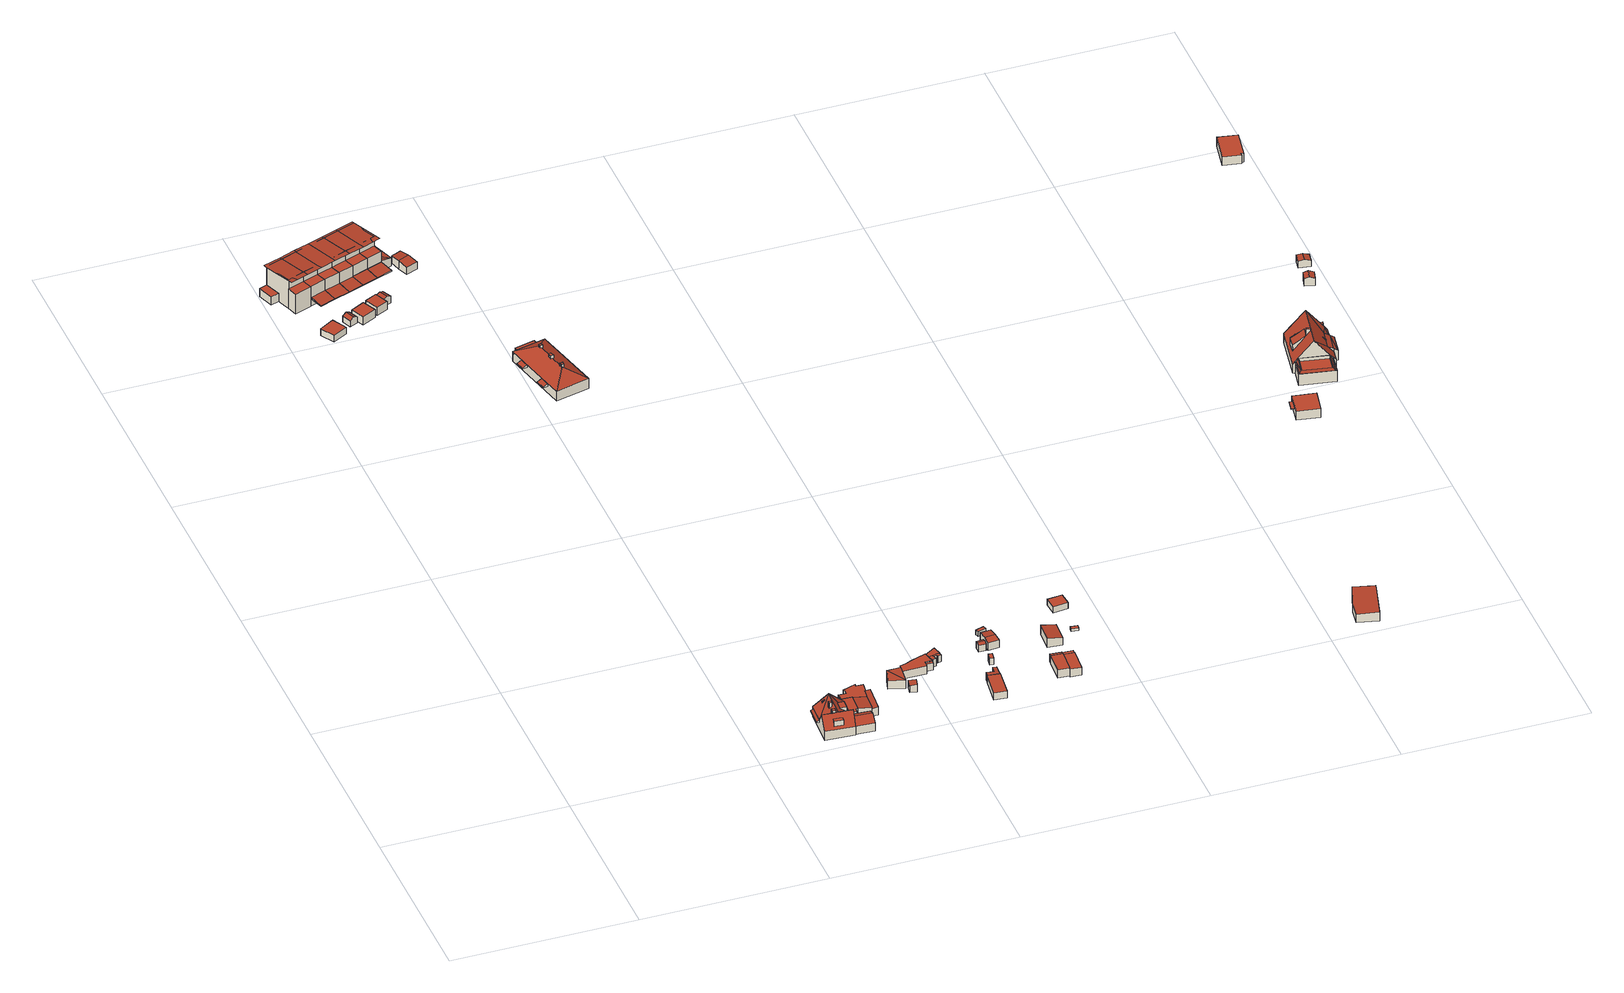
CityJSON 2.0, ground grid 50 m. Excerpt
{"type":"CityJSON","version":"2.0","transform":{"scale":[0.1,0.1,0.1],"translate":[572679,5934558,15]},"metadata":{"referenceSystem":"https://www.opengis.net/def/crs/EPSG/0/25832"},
"CityObjects":{
"building1":{"type":"Building","attributes":{"Grundfläche 2D":"10.167341","Grundhöhe NN":"15.517"},"geometry":[{"type":"Solid","lod":"3","boundaries":[[[[0,1,2,3]],[[4,5,3,2]],[[5,6,0,3]],[[6,7,1,0]],[[7,4,2,1]],[[7,6,5,4]]]],"semantics":{"surfaces":[{"type":"RoofSurface"},{"type":"WallSurface"},{"type":"GroundSurface"}],"values":[[0,1,1,1,1,2]]}}]},
"building2":{"type":"Building","attributes":{"Grundfläche 2D":"53.762859","Grundhöhe NN":"15.489"},"geometry":[{"type":"Solid","lod":"3","boundaries":[[[[8,9,10,11]],[[12,13,14,15,16,17,18,19]],[[11,10,20,21]],[[8,11,21,22]],[[22,23,9,8]],[[24,12,25,5]],[[24,5,20,10,26]],[[19,26,10,9,23]],[[12,19,23,25]],[[5,25,23,22,21,20]],[[24,26,19,18,17,16,15,14,13,12]]]],"semantics":{"surfaces":[{"type":"RoofSurface"},{"type":"WallSurface"},{"type":"GroundSurface"}],"values":[[0,0,1,1,1,1,1,1,1,2,0]]}}]},
"building3":{"type":"Building","attributes":{"Grundfläche 2D":"20.363961","Grundhöhe NN":"15.309"},"geometry":[{"type":"Solid","lod":"3","boundaries":[[[[27,28,29,30]],[[31,32,30,29]],[[32,33,27,30]],[[33,34,28,27]],[[34,31,29,28]],[[34,33,32,31]]]],"semantics":{"surfaces":[{"type":"RoofSurface"},{"type":"WallSurface"},{"type":"GroundSurface"}],"values":[[0,1,1,1,1,2]]}}]},
"building4":{"type":"Building","attributes":{"Grundfläche 2D":"110.820764","Grundhöhe NN":"16.333"},"children":["building4-1","building4-2","building4-3","building4-4","building4-5","building4-6"],"geometry":[{"type":"Solid","lod":"3","boundaries":[[[[35,36,37,38,39]],[[40,37,41]],[[42,43,37,40,44]],[[35,39,38,37,43,45]],[[46,43,42,44,40,47,48]],[[45,43,49]],[[48,47,50,51,52,49,43,46]],[[53,54,55,56,57]],[[54,58,59,55]],[[41,37,36,60,61]],[[47,40,41,61,62,50]],[[51,50,62,63]],[[55,59,64,60,36,35,45,49,52,51,63,65,57,56]],[[53,57,65,66]],[[58,54,53,66,67]],[[59,58,67,64]],[[67,66,65,63,62,61,60,64]]]],"semantics":{"surfaces":[{"type":"RoofSurface"},{"type":"WallSurface"},{"type":"GroundSurface"}],"values":[[0,0,0,0,0,0,0,0,0,1,1,1,1,1,1,1,2]]}}]},
"building4-1":{"type":"BuildingInstallation","parents":["building4"],"geometry":[{"type":"MultiSurface","lod":"3","boundaries":[[[68,69,70,71]],[[39,72,69,68,73]],[[70,69,72,38]],[[68,71,73]]],"semantics":{"surfaces":[{"type":"RoofSurface"},{"type":"WallSurface"}],"values":[0,1,1,1]}}]},
"building4-2":{"type":"BuildingInstallation","parents":["building4"],"geometry":[{"type":"MultiSurface","lod":"3","boundaries":[[[74,75,76,77,78,79,80]],[[81,79,78,77,82,48]],[[81,83,80,79]],[[42,84,75,74,80,83,46]],[[84,44,82,77,76,75]]],"semantics":{"surfaces":[{"type":"RoofSurface"},{"type":"WallSurface"}],"values":[0,1,1,1,1]}}]},
"building4-3":{"type":"BuildingInstallation","parents":["building4"],"geometry":[{"type":"MultiSurface","lod":"3","boundaries":[[[85,86,87,88,89]],[[90,91,88,87]],[[89,88,91]],[[86,90,87]]],"semantics":{"surfaces":[{"type":"RoofSurface"},{"type":"WallSurface"}],"values":[0,1,1,1]}}]},
"building4-4":{"type":"BuildingInstallation","parents":["building4"],"geometry":[{"type":"MultiSurface","lod":"3","boundaries":[[[92,93,94,95]],[[92,95,96,97]],[[95,94,98,96]],[[93,92,97,99]],[[94,93,99,98]]],"semantics":{"surfaces":[{"type":"RoofSurface"},{"type":"WallSurface"}],"values":[0,1,1,1,1]}}]},
"building4-5":{"type":"BuildingInstallation","parents":["building4"],"geometry":[{"type":"MultiSurface","lod":"3","boundaries":[[[100,101,102,103]],[[103,102,104,105]],[[100,103,105,106]],[[101,100,106,107]],[[102,101,107,104]]],"semantics":{"surfaces":[{"type":"RoofSurface"},{"type":"WallSurface"}],"values":[0,1,1,1,1]}}]},
"building4-6":{"type":"BuildingInstallation","parents":["building4"],"geometry":[{"type":"MultiSurface","lod":"3","boundaries":[[[108,109,110,111]],[[108,112,113,109]],[[110,109,113,114]],[[111,110,114,115]],[[108,111,115,112]],[[113,112,115,114]]],"semantics":{"surfaces":[{"type":"RoofSurface"},{"type":"WallSurface"},{"type":"OuterCeilingSurface"}],"values":[0,1,1,1,1,2]}}]},
"building5":{"type":"Building","attributes":{"Grundfläche 2D":"50.070047","Grundhöhe NN":"15.475"},"geometry":[{"type":"MultiSurface","lod":"3","boundaries":[[[8,116,117,118,9]],[[13,12,119,120]],[[119,12,19,18,121,122]],[[8,9,23,22]],[[123,117,116,8,22,124]],[[123,125,118,117]],[[12,119,126,25]],[[12,25,23,9,19]],[[122,19,9,118,125]],[[119,122,125,126]],[[126,125,123,124,22,23,25]],[[19,122,121,18]]],"semantics":{"surfaces":[{"type":"RoofSurface"},{"type":"WallSurface"},{"type":"GroundSurface"}],"values":[0,0,0,1,1,1,1,1,1,1,2,0]}}]},
"building6":{"type":"Building","attributes":{"Grundfläche 2D":"5.974281","Grundhöhe NN":"16.333"},"geometry":[{"type":"Solid","lod":"3","boundaries":[[[[127,128,129,130,131,132]],[[133,134,132,131]],[[134,135,127,132]],[[135,136,128,127]],[[136,137,129,128]],[[137,138,130,129]],[[138,133,131,130]],[[138,137,136,135,134,133]]]],"semantics":{"surfaces":[{"type":"RoofSurface"},{"type":"WallSurface"},{"type":"GroundSurface"}],"values":[[0,1,1,1,1,1,1,2]]}}]},
"building7":{"type":"Building","attributes":{"Grundfläche 2D":"6.453164","Grundhöhe NN":"15.301"},"geometry":[{"type":"Solid","lod":"3","boundaries":[[[[139,140,141,142]],[[143,139,142,144]],[[144,142,141,145,146]],[[143,144,146,147]],[[140,139,143,147,148]],[[141,140,148,145]],[[146,145,148,147]]]],"semantics":{"surfaces":[{"type":"RoofSurface"},{"type":"WallSurface"},{"type":"GroundSurface"}],"values":[[0,0,1,1,1,1,2]]}}]},
"building8":{"type":"Building","attributes":{"Grundfläche 2D":"50.274723","Grundhöhe NN":"15.471"},"children":["building8-1"],"geometry":[{"type":"Solid","lod":"3","boundaries":[[[[117,149,150,118]],[[151,152,153,120,119,122,121,154]],[[117,118,125,123,155,156]],[[117,156,155,123,157,149]],[[157,158,150,149]],[[119,152,159,126]],[[119,126,125,118,122]],[[122,118,150,151]],[[151,150,158,159,152]],[[159,158,157,123,125,126]],[[119,120,153,152]],[[122,151,154,121]]]],"semantics":{"surfaces":[{"type":"RoofSurface"},{"type":"WallSurface"},{"type":"GroundSurface"}],"values":[[0,0,1,1,1,1,1,1,1,2,0,0]]}}]},
"building8-1":{"type":"BuildingInstallation","parents":["building8"],"geometry":[{"type":"MultiSurface","lod":"3","boundaries":[[[160,161,162,156]],[[163,155,156,162]],[[155,164,160,156]],[[164,165,161,160]],[[165,163,162,161]],[[165,164,155,163]]],"semantics":{"surfaces":[{"type":"RoofSurface"},{"type":"WallSurface"},{"type":"OuterCeilingSurface"}],"values":[0,1,1,1,1,2]}}]},
"building9":{"type":"Building","attributes":{"Grundfläche 2D":"16.913610","Grundhöhe NN":"15.309"},"geometry":[{"type":"Solid","lod":"3","boundaries":[[[[166,167,168,169]],[[170,171,169,168]],[[171,172,166,169]],[[172,173,167,166]],[[173,170,168,167]],[[173,172,171,170]]]],"semantics":{"surfaces":[{"type":"RoofSurface"},{"type":"WallSurface"},{"type":"GroundSurface"}],"values":[[0,1,1,1,1,2]]}}]},
"building10":{"type":"Building","attributes":{"Grundfläche 2D":"74.289514","Grundhöhe NN":"16.246"},"geometry":[{"type":"Solid","lod":"3","boundaries":[[[[174,175,176,177,178,179,180,181,182,183,184,185]],[[186,187,188,189,190,191,192,193]],[[174,194,195,196]],[[197,175,174,196,198,199,200]],[[177,176,201,202]],[[178,177,202,203]],[[179,178,203,204]],[[180,179,204,205]],[[181,180,205,206]],[[182,181,206,207]],[[183,182,207,208]],[[184,183,208,209]],[[187,186,210,211]],[[188,187,211,212]],[[188,212,213,195,189]],[[189,195,194,190]],[[214,191,190,194,185,184,209]],[[192,191,214,215]],[[193,192,215,216]],[[186,193,216,210]],[[196,195,213,217]],[[185,194,174]],[[198,196,217,218]],[[199,198,218,219]],[[200,199,219,220]],[[197,200,220,201,176,175]],[[204,203,202,201,220,219,218,217,213,212,211,210,216,215,214,209,208,207,206,205]]]],"semantics":{"surfaces":[{"type":"RoofSurface"},{"type":"WallSurface"},{"type":"GroundSurface"}],"values":[[0,0,0,0,1,1,1,1,1,1,1,1,1,1,1,1,1,1,1,1,1,1,1,1,1,1,2]]}}]},
"building11":{"type":"Building","attributes":{"Grundfläche 2D":"13.849244","Grundhöhe NN":"15.336"},"geometry":[{"type":"Solid","lod":"3","boundaries":[[[[221,222,223,224]],[[222,221,225,226]],[[223,222,226,227]],[[224,223,227,228]],[[221,224,228,225]],[[226,225,228,227]]]],"semantics":{"surfaces":[{"type":"RoofSurface"},{"type":"WallSurface"},{"type":"GroundSurface"}],"values":[[0,1,1,1,1,2]]}}]},
"building12":{"type":"Building","attributes":{"Grundfläche 2D":"50.659108","Grundhöhe NN":"15.487"},"children":["building12-1","building12-2"],"geometry":[{"type":"Solid","lod":"3","boundaries":[[[[229,230,153,152,151,154,231,232]],[[149,233,234,150]],[[149,150,158,157,235,236]],[[237,233,149,236,235,157,238,239]],[[233,237,239,238,240,234]],[[152,229,241,159]],[[152,159,158,150,151]],[[150,234,232,151]],[[241,229,232,234,240]],[[238,157,158,159,241,240]],[[153,230,229,152]],[[151,232,231,154]]]],"semantics":{"surfaces":[{"type":"RoofSurface"},{"type":"WallSurface"},{"type":"GroundSurface"}],"values":[[0,0,1,1,1,1,1,1,1,2,0,0]]}}]},
"building12-1":{"type":"BuildingInstallation","parents":["building12"],"geometry":[{"type":"MultiSurface","lod":"3","boundaries":[[[156,162,242,236]],[[243,235,236,242]],[[235,155,156,236]],[[155,163,162,156]],[[163,243,242,162]],[[163,155,235,243]]],"semantics":{"surfaces":[{"type":"RoofSurface"},{"type":"WallSurface"},{"type":"OuterCeilingSurface"}],"values":[0,1,1,1,1,2]}}]},
"building12-2":{"type":"BuildingInstallation","parents":["building12"],"geometry":[{"type":"MultiSurface","lod":"3","boundaries":[[[244,245,246,237]],[[247,239,237,246]],[[239,248,244,237]],[[248,249,245,244]],[[249,247,246,245]],[[249,248,239,247]]],"semantics":{"surfaces":[{"type":"RoofSurface"},{"type":"WallSurface"},{"type":"OuterCeilingSurface"}],"values":[0,1,1,1,1,2]}}]},
"building13":{"type":"Building","attributes":{"Grundfläche 2D":"6.289395","Grundhöhe NN":"15.388"},"geometry":[{"type":"Solid","lod":"3","boundaries":[[[[250,251,252,253]],[[254,251,250,255]],[[253,252,256,257]],[[255,250,253,257,258]],[[254,255,258,259]],[[256,252,251,254,259]],[[257,256,259,258]]]],"semantics":{"surfaces":[{"type":"RoofSurface"},{"type":"WallSurface"},{"type":"GroundSurface"}],"values":[[0,0,1,1,1,1,2]]}}]},
"building14":{"type":"Building","attributes":{"Grundfläche 2D":"49.795334","Grundhöhe NN":"15.467"},"children":["building14-1","building14-2"],"geometry":[{"type":"Solid","lod":"3","boundaries":[[[[231,260,261,262,263,230,229,232]],[[233,264,265,266,234]],[[238,239,237,233,234,240]],[[246,264,233,237,239,238,267,247]],[[264,246,247,267,268,265]],[[265,268,269,266]],[[229,262,270,241]],[[232,229,241,240]],[[232,240,234]],[[232,234,266,261]],[[270,262,261,266,269]],[[269,268,267,238,240,241,270]],[[262,229,230,263]],[[261,260,231,232]]]],"semantics":{"surfaces":[{"type":"RoofSurface"},{"type":"WallSurface"},{"type":"GroundSurface"}],"values":[[0,0,1,1,1,1,1,1,1,1,1,2,0,0]]}}]},
"building14-1":{"type":"BuildingInstallation","parents":["building14"],"geometry":[{"type":"MultiSurface","lod":"3","boundaries":[[[245,271,272,246]],[[273,247,246,272]],[[247,249,245,246]],[[249,274,271,245]],[[274,273,272,271]],[[274,249,247,273]]],"semantics":{"surfaces":[{"type":"RoofSurface"},{"type":"WallSurface"},{"type":"OuterCeilingSurface"}],"values":[0,1,1,1,1,2]}}]},
"building14-2":{"type":"BuildingInstallation","parents":["building14"],"geometry":[{"type":"MultiSurface","lod":"3","boundaries":[[[236,242,244,237]],[[248,239,237,244]],[[239,235,236,237]],[[235,243,242,236]],[[243,248,244,242]],[[243,235,239,248]]],"semantics":{"surfaces":[{"type":"RoofSurface"},{"type":"WallSurface"},{"type":"OuterCeilingSurface"}],"values":[0,1,1,1,1,2]}}]},
"building15":{"type":"Building","attributes":{"Grundfläche 2D":"17.165032","Grundhöhe NN":"16.046"},"geometry":[{"type":"Solid","lod":"3","boundaries":[[[[275,276,277]],[[275,277,278]],[[279,280,277,276]],[[280,281,278,277]],[[281,282,275,278]],[[282,279,276,275]],[[282,281,280,279]]]],"semantics":{"surfaces":[{"type":"RoofSurface"},{"type":"WallSurface"},{"type":"GroundSurface"}],"values":[[0,0,1,1,1,1,2]]}}]},
"building16":{"type":"Building","attributes":{"Grundfläche 2D":"89.299556","Grundhöhe NN":"15.429"},"geometry":[{"type":"Solid","lod":"3","boundaries":[[[[262,261,260,283,284,263]],[[285,286,287,265,264]],[[288,289,290]],[[291,289,288]],[[292,293,289,291]],[[291,288,294]],[[262,295,296,297]],[[261,262,297,298]],[[265,287,290,289,299,261,298,300]],[[295,299,289,293,296]],[[301,264,265,300]],[[285,264,301,302]],[[290,287,286,285,302,303,294,288]],[[291,294,303,304]],[[292,291,304,305]],[[305,296,293,292]],[[297,296,305,304,303,302,301,300,298]],[[299,295,262,263,284,283,260,261]]]],"semantics":{"surfaces":[{"type":"RoofSurface"},{"type":"WallSurface"},{"type":"GroundSurface"}],"values":[[0,0,0,0,0,0,1,1,1,1,1,1,1,1,1,1,2,0]]}}]},
"building17":{"type":"Building","attributes":{"Grundfläche 2D":"4.181478","Grundhöhe NN":"16.046"},"geometry":[{"type":"Solid","lod":"3","boundaries":[[[[306,307,308,309]],[[310,311,309,308]],[[311,312,306,309]],[[312,313,307,306]],[[313,310,308,307]],[[313,312,311,310]]]],"semantics":{"surfaces":[{"type":"RoofSurface"},{"type":"WallSurface"},{"type":"GroundSurface"}],"values":[[0,1,1,1,1,2]]}}]},
"building18":{"type":"Building","attributes":{"Grundfläche 2D":"19.754765","Grundhöhe NN":"15.429"},"geometry":[{"type":"Solid","lod":"3","boundaries":[[[[314,315,316,317]],[[318,315,314,319]],[[317,316,320,321]],[[314,317,321,322]],[[319,314,322,323]],[[318,319,323,324]],[[320,316,315,318,324]],[[324,323,322,321,320]]]],"semantics":{"surfaces":[{"type":"RoofSurface"},{"type":"WallSurface"},{"type":"GroundSurface"}],"values":[[0,0,1,1,1,1,1,2]]}}]},
"building19":{"type":"Building","attributes":{"Grundfläche 2D":"37.106804","Grundhöhe NN":"16.046"},"geometry":[{"type":"Solid","lod":"3","boundaries":[[[[325,326,327,328,329,330]],[[331,332,333,334,335,336]],[[334,337,338,335]],[[339,340,341,342,343,344,345,346,347,348,349,350]],[[351,352,353,354,355,356]],[[325,330,357,358]],[[326,325,358,359]],[[360,361,331,336,335,356,355]],[[332,331,361,362]],[[333,332,362,363]],[[338,337,364,365]],[[356,335,338,365,366,351]],[[342,341,367,368]],[[343,342,368,369]],[[329,344,343,369,357,330]],[[344,329,328,345]],[[345,328,327,346]],[[370,348,347,346,327,326,359]],[[337,334,333,363,371,350,349,348,370,364]],[[341,340,372,367]],[[339,350,371,373]],[[340,339,373,372]],[[352,351,366,374]],[[353,352,374,375]],[[354,353,375,376]],[[355,354,376,360]],[[360,376,375,374,366,365,364,370,359,358,357,369,368,367,372,373,371,363,362,361]]]],"semantics":{"surfaces":[{"type":"RoofSurface"},{"type":"WallSurface"},{"type":"GroundSurface"}],"values":[[0,0,0,0,0,1,1,1,1,1,1,1,1,1,1,1,1,1,1,1,1,1,1,1,1,1,2]]}}]},
"building20":{"type":"Building","attributes":{"Grundfläche 2D":"196.967440","Grundhöhe NN":"15.052"},"children":["building20-1","building20-2","building20-3","building20-4","building20-5"],"geometry":[{"type":"Solid","lod":"3","boundaries":[[[[377,378,379]],[[380,381,382,383,384,385,386,378,377,387,388]],[[389,380,388]],[[378,386,385,384,383,382,381,380,389,379]],[[390,391,392,393]],[[392,394,395,377,379,396,397,393]],[[388,387,377,395,398]],[[389,388,398,399]],[[379,389,399,396]],[[390,393,397,400]],[[391,390,400,401]],[[392,391,401,394]],[[394,401,400,397,396,399,398,395]]]],"semantics":{"surfaces":[{"type":"RoofSurface"},{"type":"WallSurface"},{"type":"GroundSurface"}],"values":[[0,0,0,0,0,1,1,1,1,1,1,1,2]]}}]},
"building20-1":{"type":"BuildingInstallation","parents":["building20"],"geometry":[{"type":"MultiSurface","lod":"3","boundaries":[[[402,403,404,405,406]],[[404,403,407,384,408]],[[408,409,405,404]],[[402,406,405,409,383,410]],[[410,407,403,402]]],"semantics":{"surfaces":[{"type":"RoofSurface"},{"type":"WallSurface"}],"values":[0,1,1,1,1]}}]},
"building20-2":{"type":"BuildingInstallation","parents":["building20"],"geometry":[{"type":"MultiSurface","lod":"3","boundaries":[[[411,412,413,414,415,416,417]],[[418,386,419,420,415,414,413]],[[421,416,415,420]],[[421,385,422,423,412,411,417,416]],[[423,418,413,412]]],"semantics":{"surfaces":[{"type":"RoofSurface"},{"type":"WallSurface"}],"values":[0,1,1,1,1]}}]},
"building20-3":{"type":"BuildingInstallation","parents":["building20"],"geometry":[{"type":"MultiSurface","lod":"3","boundaries":[[[424,425,426,427,428,429]],[[430,382,431,427,426,425]],[[431,432,428,427]],[[432,381,433,424,429,428]],[[433,430,425,424]]],"semantics":{"surfaces":[{"type":"RoofSurface"},{"type":"WallSurface"}],"values":[0,1,1,1,1]}}]},
"building20-4":{"type":"BuildingInstallation","parents":["building20"],"geometry":[{"type":"MultiSurface","lod":"3","boundaries":[[[434,435,436,437]],[[438,439,437,436]],[[439,440,434,437]],[[440,441,435,434]],[[441,438,436,435]],[[441,440,439,438]]],"semantics":{"surfaces":[{"type":"RoofSurface"},{"type":"WallSurface"},{"type":"OuterCeilingSurface"}],"values":[0,1,1,1,1,2]}}]},
"building20-5":{"type":"BuildingInstallation","parents":["building20"],"geometry":[{"type":"MultiSurface","lod":"3","boundaries":[[[442,443,444,445]],[[444,446,447,445]],[[442,445,447,448]],[[443,442,448,449]],[[444,443,449,446]],[[449,448,447,446]]],"semantics":{"surfaces":[{"type":"RoofSurface"},{"type":"WallSurface"},{"type":"OuterCeilingSurface"}],"values":[0,1,1,1,1,2]}}]},
"building21":{"type":"Building","attributes":{"Grundfläche 2D":"30.326396","Grundhöhe NN":"16.482"},"geometry":[{"type":"Solid","lod":"3","boundaries":[[[[450,451,452,453,454,455]],[[456,457,458,459,460,461]],[[453,452,462,463]],[[454,453,463,464]],[[455,454,464,465]],[[451,450,466,467]],[[452,451,467,462]],[[460,455,465,468,461]],[[456,461,468,469]],[[457,456,469,470]],[[458,457,470,471]],[[458,471,466,450,459]],[[459,450,455,460]],[[464,463,462,467,466,471,470,469,468,465]]]],"semantics":{"surfaces":[{"type":"RoofSurface"},{"type":"WallSurface"},{"type":"GroundSurface"}],"values":[[0,0,1,1,1,1,1,1,1,1,1,1,1,2]]}}]},
"building22":{"type":"Building","attributes":{"Grundfläche 2D":"1.891578","Grundhöhe NN":"15.969"},"geometry":[{"type":"Solid","lod":"3","boundaries":[[[[472,473,474,475]],[[476,477,475,474]],[[477,478,472,475]],[[478,479,473,472]],[[479,476,474,473]],[[479,478,477,476]]]],"semantics":{"surfaces":[{"type":"RoofSurface"},{"type":"WallSurface"},{"type":"GroundSurface"}],"values":[[0,1,1,1,1,2]]}}]},
"building23":{"type":"Building","attributes":{"Grundfläche 2D":"3.616018","Grundhöhe NN":"16.010"},"geometry":[{"type":"Solid","lod":"3","boundaries":[[[[480,481,482,483]],[[484,480,483,485]],[[485,483,482,486,487]],[[484,485,487,488]],[[481,480,484,488,489]],[[482,481,489,486]],[[487,486,489,488]]]],"semantics":{"surfaces":[{"type":"RoofSurface"},{"type":"WallSurface"},{"type":"GroundSurface"}],"values":[[0,0,1,1,1,1,2]]}}]},
"building24":{"type":"Building","attributes":{"Grundfläche 2D":"14.634875","Grundhöhe NN":"16.010"},"geometry":[{"type":"Solid","lod":"3","boundaries":[[[[490,491,492,493]],[[494,491,490,495]],[[493,492,496,497]],[[495,490,493,497,498]],[[494,495,498,499]],[[496,492,491,494,499]],[[498,497,496,499]]]],"semantics":{"surfaces":[{"type":"RoofSurface"},{"type":"WallSurface"},{"type":"GroundSurface"}],"values":[[0,0,1,1,1,1,2]]}}]},
"building25":{"type":"Building","attributes":{"Grundfläche 2D":"2.597713","Grundhöhe NN":"15.858"},"geometry":[{"type":"Solid","lod":"3","boundaries":[[[[500,501,502,503]],[[504,505,503,502]],[[505,506,500,503]],[[506,507,501,500]],[[507,504,502,501]],[[507,506,505,504]]]],"semantics":{"surfaces":[{"type":"RoofSurface"},{"type":"WallSurface"},{"type":"GroundSurface"}],"values":[[0,1,1,1,1,2]]}}]},
"building26":{"type":"Building","attributes":{"Grundfläche 2D":"44.929198","Grundhöhe NN":"16.417"},"geometry":[{"type":"Solid","lod":"3","boundaries":[[[[508,509,510,511,512]],[[513,514,515,516,517]],[[518,519,520,521,522]],[[517,516,523,524,525]],[[510,509,526,527]],[[511,510,527,528]],[[511,528,529,514,512]],[[512,514,513,508]],[[515,514,529,530]],[[516,515,530,531]],[[519,532,526,509,520]],[[517,522,521,520,509,508,513]],[[522,517,525,518]],[[518,525,533,532,519]],[[523,516,531,534]],[[524,523,534,535]],[[525,524,535,533]],[[527,526,532,533,535,534,531,530,529,528]]]],"semantics":{"surfaces":[{"type":"RoofSurface"},{"type":"WallSurface"},{"type":"GroundSurface"}],"values":[[0,0,0,0,1,1,1,1,1,1,1,1,1,1,1,1,1,2]]}}]},
"building27":{"type":"Building","attributes":{"Grundfläche 2D":"22.945277","Grundhöhe NN":"16.105"},"geometry":[{"type":"Solid","lod":"3","boundaries":[[[[536,537,538,539]],[[540,541,539,538]],[[541,542,536,539]],[[542,543,537,536]],[[543,540,538,537]],[[543,542,541,540]]]],"semantics":{"surfaces":[{"type":"RoofSurface"},{"type":"WallSurface"},{"type":"GroundSurface"}],"values":[[0,1,1,1,1,2]]}}]},
"building28":{"type":"Building","attributes":{"Grundfläche 2D":"1.953980","Grundhöhe NN":"16.330"},"geometry":[{"type":"Solid","lod":"3","boundaries":[[[[544,545,546,547]],[[548,549,547,546]],[[549,550,544,547]],[[550,551,545,544]],[[551,548,546,545]],[[551,550,549,548]]]],"semantics":{"surfaces":[{"type":"RoofSurface"},{"type":"WallSurface"},{"type":"GroundSurface"}],"values":[[0,1,1,1,1,2]]}}]},
"building29":{"type":"Building","attributes":{"Grundfläche 2D":"14.293914","Grundhöhe NN":"15.665"},"geometry":[{"type":"Solid","lod":"3","boundaries":[[[[552,553,554,555]],[[556,557,555,554]],[[557,558,552,555]],[[558,559,553,552]],[[559,556,554,553]],[[559,558,557,556]]]],"semantics":{"surfaces":[{"type":"RoofSurface"},{"type":"WallSurface"},{"type":"GroundSurface"}],"values":[[0,1,1,1,1,2]]}}]},
"building30":{"type":"Building","attributes":{"Grundfläche 2D":"67.990526","Grundhöhe NN":"17.879"},"geometry":[{"type":"Solid","lod":"3","boundaries":[[[[560,561,562,563,564]],[[565,566,564,563]],[[566,567,560,564]],[[567,568,561,560]],[[568,569,562,561]],[[569,565,563,562]],[[569,568,567,566,565]]]],"semantics":{"surfaces":[{"type":"RoofSurface"},{"type":"WallSurface"},{"type":"GroundSurface"}],"values":[[0,1,1,1,1,1,2]]}}]},
"building31":{"type":"Building","attributes":{"Grundfläche 2D":"40.036265","Grundhöhe NN":"17.162"},"children":["building31-1"],"geometry":[{"type":"Solid","lod":"3","boundaries":[[[[570,571,572,573]],[[573,572,574,575]],[[570,573,575,576]],[[571,570,576,577]],[[572,571,577,574]],[[577,576,575,574]]]],"semantics":{"surfaces":[{"type":"RoofSurface"},{"type":"WallSurface"},{"type":"GroundSurface"}],"values":[[0,1,1,1,1,2]]}}]},
"building31-1":{"type":"BuildingInstallation","parents":["building31"],"geometry":[{"type":"MultiSurface","lod":"3","boundaries":[[[578,579,580,581]],[[582,583,581,580]],[[583,584,578,581]],[[584,585,579,578]],[[585,582,580,579]],[[585,584,583,582]]],"semantics":{"surfaces":[{"type":"RoofSurface"},{"type":"WallSurface"},{"type":"OuterCeilingSurface"}],"values":[0,1,1,1,1,2]}}]},
"building32":{"type":"Building","attributes":{"Grundfläche 2D":"212.246104","Grundhöhe NN":"17.961"},"children":["building32-1","building32-2","building32-3"],"geometry":[{"type":"Solid","lod":"3","boundaries":[[[[586,587,588,589]],[[590,591,592,593,594,595],[596,597,598,599,600,601,602,603,604,605,606]],[[607,608,609]],[[602,601,600,599,608,607,610,611,603]],[[612,613,614,615]],[[616,617,618,614,613],[619,620,621,622]],[[623,618,617]],[[624,618,623]],[[625,612,615,624,623,626,627,628]],[[618,624,615,614]],[[629,630,631,632,633,634,590]],[[590,634,635,636,637,591]],[[638,639,640]],[[591,637,638]],[[637,639,638]],[[641,642,643]],[[643,642,644]],[[634,644,642,637,636,635]],[[645,646,647,648,649]],[[633,644,634]],[[637,642,639]],[[589,588,621,620]],[[586,589,620,619]],[[622,587,586,619]],[[588,587,622,621]],[[597,596,607,609]],[[610,607,596,606]],[[603,611,610,606,605,604]],[[609,608,599,598,597]],[[647,646,650,651]],[[648,647,651,652]],[[649,648,652,653]],[[627,626,654,655]],[[628,627,655,656]],[[625,628,656,657]],[[623,617,616,613,612,625,657,658,632,631,630,629,590,595,594,659,654,626]],[[633,632,658,660]],[[644,633,660,661,643]],[[641,643,661,662]],[[639,642,641,662,663]],[[640,639,663,664]],[[645,649,653,665,593,592,591,638,640,664,650,646]],[[594,593,665,659]],[[651,650,664,663,662,661,660,658,657,656,655,654,659,665,653,652]]]],"semantics":{"surfaces":[{"type":"RoofSurface"},{"type":"WallSurface"},{"type":"GroundSurface"}],"values":[[0,0,0,0,0,0,0,0,0,0,0,0,0,0,0,0,0,0,0,1,1,1,1,1,1,1,1,1,1,1,1,1,1,1,1,1,1,1,1,1,1,1,1,2]]}}]},
"building32-1":{"type":"BuildingInstallation","parents":["building32"],"geometry":[{"type":"MultiSurface","lod":"3","boundaries":[[[666,667,668,669]],[[668,667,670,671]],[[669,668,671,672]],[[666,669,672,673]],[[667,666,673,670]]],"semantics":{"surfaces":[{"type":"RoofSurface"},{"type":"WallSurface"}],"values":[0,1,1,1,1]}}]},
"building32-2":{"type":"BuildingInstallation","parents":["building32"],"geometry":[{"type":"MultiSurface","lod":"3","boundaries":[[[674,675,676,677]],[[678,674,677,679]],[[676,675,680,681]],[[682,679,677,676,681,635]],[[678,679,682,683]],[[680,675,674,678,683,636]]],"semantics":{"surfaces":[{"type":"RoofSurface"},{"type":"WallSurface"}],"values":[0,0,1,1,1,1]}}]},
"building32-3":{"type":"BuildingInstallation","parents":["building32"],"geometry":[{"type":"MultiSurface","lod":"3","boundaries":[[[684,685,686,687]],[[687,686,688,689]],[[684,687,689,690]],[[685,684,690,691]],[[686,685,691,688]]],"semantics":{"surfaces":[{"type":"RoofSurface"},{"type":"WallSurface"}],"values":[0,1,1,1,1]}}]},
"building33":{"type":"Building","attributes":{"Grundfläche 2D":"7.458725","Grundhöhe NN":"17.713"},"geometry":[{"type":"Solid","lod":"3","boundaries":[[[[692,693,694,695]],[[696,693,692,697]],[[695,694,698,699]],[[697,692,695,699,700]],[[696,697,700,701]],[[698,694,693,696,701]],[[699,698,701,700]]]],"semantics":{"surfaces":[{"type":"RoofSurface"},{"type":"WallSurface"},{"type":"GroundSurface"}],"values":[[0,0,1,1,1,1,2]]}}]},
"building34":{"type":"Building","attributes":{"Grundfläche 2D":"8.348169","Grundhöhe NN":"17.762"},"geometry":[{"type":"Solid","lod":"3","boundaries":[[[[702,703,704,705]],[[706,702,705,707]],[[707,705,704,708,709]],[[706,707,709,710]],[[703,702,706,710,711]],[[704,703,711,708]],[[709,708,711,710]]]],"semantics":{"surfaces":[{"type":"RoofSurface"},{"type":"WallSurface"},{"type":"GroundSurface"}],"values":[[0,0,1,1,1,1,2]]}}]},
"building35":{"type":"Building","attributes":{"Grundfläche 2D":"45.041511","Grundhöhe NN":"17.285"},"geometry":[{"type":"Solid","lod":"3","boundaries":[[[[712,713,714,715,716,717]],[[718,719,716,715]],[[719,720,717,716]],[[720,721,712,717]],[[721,722,713,712]],[[722,723,714,713]],[[723,718,715,714]],[[718,723,722,721,720,719]]]],"semantics":{"surfaces":[{"type":"RoofSurface"},{"type":"WallSurface"},{"type":"GroundSurface"}],"values":[[0,1,1,1,1,1,1,2]]}}]}
},
"vertices":[
[2,2240,30],[17,2198,30],[39,2205,30],[23,2248,30],[39,2205,5],[23,2248,5],[2,2240,5],[17,2198,5],
[107,2159,65],[97,2187,65],[52,2170,65],[61,2143,65],[69,2264,87],[67,2270,87],[18,2253,87],[20,2247,87],[35,2204,91],[54,2154,95],[103,2171,95],[97,2187,93],[52,2170,5],[61,2143,5],[107,2159,5],[97,2187,5],[23,2248,87],[69,2264,5],[52,2170,93],
[111,2003,23],[151,2025,23],[129,2064,23],[89,2041,23],[129,2064,3],[89,2041,3],[111,2003,3],[151,2025,3],
[762,79,41],[765,124,43],[726,127,74],[748,98,54],[755,89,48],[681,74,41],[685,130,43],[715,52,69],[720,48,74],[708,56,63],[761,68,41],[715,48,74],[680,51,74],[707,49,74],[760,45,74],[678,26,40],[758,20,40],[758,23,44],[809,19,38],[812,47,48],[760,51,48],[760,45,46],[758,23,38],[814,71,38],[762,75,38],[765,124,13],[685,130,13],[678,26,13],[758,20,13],[762,75,13],[758,23,13],[809,19,13],[814,71,13],
[754,75,63],[755,98,63],[737,99,63],[735,76,63],[755,98,48],[754,75,48],
[715,52,81],[715,56,81],[708,56,81],[707,56,81],[707,49,81],[707,48,81],[715,48,81],[707,48,73],[707,56,64],[715,48,73],[715,56,69],
[709,41,63],[705,41,63],[704,29,63],[728,27,63],[729,40,63],[704,29,46],[728,27,46],
[712,122,64],[705,122,59],[705,117,59],[711,117,64],[711,117,63],[712,122,63],[705,117,58],[705,122,58],
[710,89,81],[710,82,81],[717,81,81],[718,88,81],[717,81,69],[718,88,70],[710,89,63],[710,82,63],
[681,72,41],[685,121,41],[677,122,38],[674,73,38],[681,72,36],[685,121,36],[677,122,36],[674,73,36],
[108,2160,65],[149,2175,65],[139,2202,65],[111,2280,87],[109,2286,87],[145,2187,95],[139,2202,93],[149,2175,5],[108,2160,5],[139,2202,5],[111,2280,5],
[729,137,33],[756,135,32],[757,140,32],[764,140,32],[764,158,32],[730,150,33],[764,158,13],[730,150,13],[729,137,13],[756,135,13],[757,140,13],[764,140,13],
[181,2053,28],[191,2057,22],[180,2082,22],[170,2078,28],[169,2048,22],[159,2073,22],[180,2082,3],[159,2073,3],[169,2048,3],[191,2057,3],
[192,2190,65],[182,2217,65],[182,2217,93],[154,2295,87],[151,2301,87],[187,2202,95],[149,2175,27],[149,2175,33],[192,2190,5],[182,2217,5],[154,2295,5],
[108,2160,33],[121,2122,29],[162,2137,29],[162,2137,27],[108,2160,27],[121,2122,27],
[203,2045,27],[241,2064,27],[223,2100,28],[185,2081,28],[223,2100,3],[185,2081,3],[203,2045,3],[241,2064,3],
[829,135,34],[831,158,34],[834,158,34],[837,184,34],[818,185,34],[819,192,34],[783,180,34],[785,172,34],[785,164,34],[764,164,34],[764,140,34],[792,138,34],[762,79,39],[782,78,39],[783,90,39],[789,90,39],[792,138,39],[757,140,39],[756,125,39],[765,124,39],[792,138,38],[789,90,38],[825,87,34],[834,158,35],[824,82,34],[839,81,36],[846,157,36],[834,158,12],[837,184,12],[818,185,12],[819,192,12],[783,180,12],[785,172,12],[785,164,12],[764,164,12],[764,140,12],[762,79,12],[782,78,12],[783,90,12],[789,90,12],[757,140,12],[756,125,12],[765,124,12],[825,87,12],[824,82,12],[839,81,12],[846,157,12],
[232,2106,28],[249,2070,27],[280,2085,27],[263,2122,28],[232,2106,3],[249,2070,3],[280,2085,3],[263,2122,3],
[196,2310,87],[194,2316,87],[230,2217,95],[224,2233,93],[234,2205,65],[224,2233,65],[192,2190,27],[192,2190,33],[234,2205,33],[234,2205,5],[234,2205,27],[224,2233,5],[196,2310,5],
[205,2153,29],[205,2153,27],
[248,2168,29],[290,2183,29],[277,2221,33],[277,2221,27],[248,2168,27],[290,2183,27],
[287,2103,28],[276,2128,28],[265,2123,24],[276,2098,24],[286,2132,24],[297,2107,24],[265,2123,4],[276,2098,4],[297,2107,4],[286,2132,4],
[272,2232,95],[266,2248,93],[238,2326,87],[236,2331,87],[277,2221,65],[267,2248,65],[266,2248,65],[277,2221,5],[267,2248,5],[266,2248,5],[238,2326,5],
[334,2199,29],[320,2236,33],[320,2236,27],[334,2199,27],
[908,210,41],[898,176,36],[942,164,35],[946,212,40],[898,176,10],[942,164,10],[946,212,10],[908,210,10],
[321,2250,95],[285,2349,87],[320,2236,65],[320,2238,65],[310,2264,65],[316,2248,35],[312,2265,34],[310,2264,35],[351,2249,29],[314,2353,29],[284,2342,34],[320,2238,35],[284,2342,87],[284,2342,4],[238,2326,4],[266,2248,4],[312,2265,93],[267,2248,4],[277,2221,4],[320,2236,4],[320,2238,4],[351,2249,4],[314,2353,4],
[944,144,31],[963,140,33],[968,161,33],[949,166,31],[968,161,10],[949,166,10],[944,144,10],[963,140,10],
[364,2231,31],[394,2244,31],[383,2272,26],[356,2261,26],[406,2215,26],[375,2203,26],[383,2272,4],[356,2261,4],[364,2231,4],[375,2203,4],[406,2215,4],
[1031,212,32],[1031,220,32],[1026,220,32],[1025,219,32],[1012,219,32],[1011,212,32],[1060,246,32],[1054,269,32],[1024,250,32],[1028,239,32],[1040,242,32],[1059,246,32],[1033,223,32],[1044,226,32],[982,237,34],[967,230,34],[949,226,34],[948,202,34],[1011,202,34],[1012,219,34],[1025,219,34],[1026,220,34],[1031,220,34],[1033,220,34],[1024,250,34],[1024,251,34],[1041,237,31],[1050,239,31],[1051,236,31],[1061,238,31],[1059,246,31],[1040,242,31],[1011,212,10],[1031,212,10],[1031,220,10],[1059,246,10],[1060,246,10],[1054,269,10],[1024,250,10],[1033,223,10],[1044,226,10],[1041,237,10],[949,226,10],[948,202,10],[1011,202,10],[1033,220,10],[1024,251,10],[967,230,10],[982,237,10],[1050,239,10],[1051,236,10],[1061,238,10],
[499,1780,31],[556,1747,57],[590,1802,31],[579,1644,57],[579,1645,57],[577,1652,57],[569,1689,57],[566,1700,57],[558,1738,57],[556,1745,57],[529,1653,31],[544,1588,31],[636,1610,31],[568,1817,21],[514,1804,21],[519,1785,21],[572,1798,21],[519,1785,1],[499,1780,1],[590,1802,1],[572,1798,1],[544,1588,1],[636,1610,1],[568,1817,1],[514,1804,1],
[573,1689,64],[570,1701,64],[563,1699,64],[565,1688,64],[569,1689,64],[570,1701,55],[563,1699,55],[565,1688,54],[573,1689,55],
[560,1739,63],[562,1739,63],[560,1746,63],[555,1745,63],[554,1744,63],[556,1738,63],[558,1738,63],[560,1746,54],[555,1745,56],[554,1744,56],[556,1738,56],[560,1739,55],[562,1739,54],
[584,1646,65],[583,1653,65],[577,1652,65],[576,1652,65],[578,1645,65],[579,1645,65],[583,1653,54],[576,1652,56],[578,1645,56],[584,1646,54],
[521,1623,24],[535,1626,29],[529,1653,29],[515,1650,24],[529,1653,22],[515,1650,22],[521,1623,22],[535,1626,22],
[495,1739,24],[501,1714,24],[514,1717,29],[508,1742,29],[514,1717,22],[508,1742,22],[495,1739,22],[501,1714,22],
[1137,110,37],[1136,111,37],[1127,38,37],[1160,34,37],[1169,107,37],[1167,107,37],[1161,140,35],[1158,121,37],[1138,124,37],[1137,110,38],[1167,107,38],[1171,139,35],[1127,38,15],[1160,34,15],[1169,107,15],[1167,107,15],[1137,110,15],[1136,111,15],[1171,139,15],[1161,140,15],[1158,121,15],[1138,124,15],
[1179,182,30],[1182,201,30],[1172,202,30],[1169,184,30],[1172,202,10],[1169,184,10],[1179,182,10],[1182,201,10],
[1162,252,34],[1162,243,31],[1181,243,31],[1181,253,34],[1162,261,31],[1181,262,31],[1181,243,10],[1181,262,10],[1162,261,10],[1162,243,10],
[1214,267,34],[1185,264,34],[1187,242,33],[1216,244,33],[1183,291,31],[1212,293,31],[1187,242,10],[1216,244,10],[1212,293,10],[1183,291,10],
[1180,316,22],[1184,306,22],[1207,315,21],[1204,325,21],[1207,315,9],[1204,325,9],[1180,316,9],[1184,306,9],
[1342,128,38],[1337,68,38],[1337,65,38],[1366,62,38],[1371,125,38],[1342,128,35],[1371,125,35],[1372,138,35],[1343,140,35],[1342,130,35],[1311,132,39],[1306,70,39],[1337,68,39],[1342,128,39],[1342,130,39],[1343,141,35],[1312,144,35],[1311,132,35],[1337,68,14],[1337,65,14],[1366,62,14],[1371,125,14],[1372,138,14],[1343,140,14],[1306,70,14],[1311,132,14],[1343,141,14],[1312,144,14],
[1370,257,33],[1331,260,38],[1327,202,38],[1367,199,33],[1327,202,11],[1367,199,11],[1370,257,11],[1331,260,11],
[1405,251,21],[1404,241,21],[1423,239,21],[1424,249,21],[1423,239,13],[1424,249,13],[1405,251,13],[1404,241,13],
[1389,372,25],[1392,337,25],[1432,341,25],[1429,376,25],[1432,341,7],[1429,376,7],[1389,372,7],[1392,337,7],
[2100,127,53],[2077,59,53],[2070,16,53],[2126,1,57],[2155,107,57],[2126,1,29],[2155,107,29],[2100,127,29],[2077,59,29],[2070,16,29],
[2294,915,50],[2233,927,48],[2221,863,48],[2282,852,50],[2221,863,22],[2282,852,22],[2294,915,22],[2233,927,22],
[2222,913,42],[2217,885,42],[2225,884,42],[2230,911,42],[2225,884,40],[2230,911,40],[2222,913,40],[2217,885,40],
[2281,986,64],[2358,972,64],[2367,1021,64],[2291,1035,64],[2329,1029,122],[2353,1155,122],[2349,1156,117],[2299,1165,57],[2276,1038,57],[2291,1036,75],[2295,1106,65],[2296,1110,65],[2325,1105,99],[2330,1104,106],[2326,1086,106],[2325,1081,106],[2324,1076,106],[2324,1075,106],[2311,1077,89],[2294,1080,69],[2291,1080,65],[2295,1106,84],[2325,1105,102],[2296,1110,84],[2291,1080,84],[2311,1077,97],[2374,1021,64],[2369,1021,73],[2359,971,73],[2364,969,64],[2367,1022,73],[2290,1036,73],[2280,986,73],[2281,986,73],[2291,1035,73],[2367,1021,73],[2358,972,73],[2285,1037,64],[2275,986,64],[2376,1020,64],[2282,1037,64],[2272,984,64],[2367,967,64],[2367,1022,76],[2369,1021,74],[2376,1020,66],[2384,1019,57],[2389,1053,57],[2374,1056,75],[2378,1081,75],[2379,1085,75],[2384,1111,75],[2399,1147,66],[2400,1108,57],[2406,1145,57],[2410,1107,59],[2400,1108,66],[2400,1051,59],[2389,1053,66],[2353,1155,59],[2399,1147,59],[2404,1174,59],[2354,1183,59],[2349,1156,59],[2399,1147,30],[2404,1174,30],[2354,1183,30],[2349,1156,30],[2282,1037,30],[2272,984,30],[2367,967,30],[2376,1020,30],[2384,1019,30],[2276,1038,30],[2389,1053,30],[2400,1051,30],[2410,1107,30],[2400,1108,30],[2406,1145,30],[2299,1165,30],
[2303,1117,72],[2312,1116,83],[2313,1122,83],[2304,1124,72],[2312,1116,82],[2313,1122,82],[2304,1124,71],[2303,1117,71],
[2379,1085,76],[2373,1086,83],[2372,1082,83],[2378,1081,76],[2380,1085,75],[2379,1080,75],[2373,1086,82],[2372,1082,82],[2379,1080,74],[2380,1085,74],
[2327,1081,125],[2326,1076,125],[2336,1074,125],[2337,1079,125],[2336,1074,119],[2337,1079,119],[2327,1081,107],[2326,1076,107],
[2440,1368,53],[2447,1395,53],[2435,1398,48],[2428,1371,48],[2461,1391,48],[2454,1364,48],[2435,1398,27],[2428,1371,27],[2454,1364,27],[2461,1391,27],
[2455,1443,51],[2471,1440,47],[2475,1466,47],[2459,1468,51],[2439,1445,48],[2443,1471,48],[2475,1466,28],[2443,1471,28],[2439,1445,28],[2471,1440,28],
[2479,1985,50],[2425,1995,50],[2410,1914,50],[2458,1905,50],[2458,1910,50],[2465,1909,50],[2458,1905,23],[2458,1910,23],[2465,1909,23],[2479,1985,23],[2425,1995,23],[2410,1914,23]
]}
